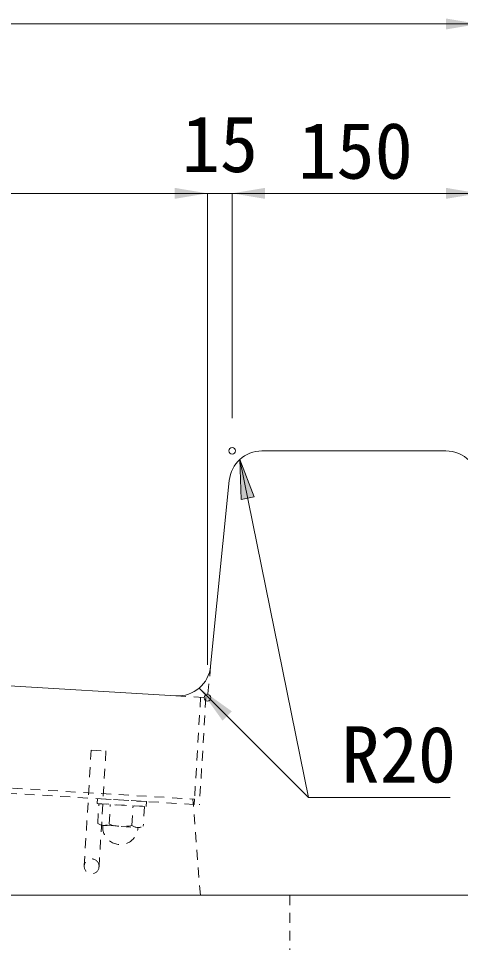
# Model space of a CAD drawing. Units: millimetres at full size, sheet at 1:20; some dimension numbers follow another scale. Extents: x 77366 to 95666, y -7115 to 5664.
# Drawn here: x 84326 to 84595, y -2794 to -2232 of the extents above; entities that cross this region are included whole.
import ezdxf
from ezdxf.enums import TextEntityAlignment as Align

# ---------------------------------------------------------------- set-up
doc = ezdxf.new("R2010")
doc.units = ezdxf.units.MM
doc.header["$LTSCALE"] = 20
doc.linetypes.add('USER1', pattern=[0.54, 0.3, -0.24])
for name, color, linetype, lineweight in [('受枠', 3, 'USER1', 9), ('寸法線', 7, 'Continuous', 13), ('引出線', 4, 'Continuous', 13), ('本体', 2, 'Continuous', 20), ('補助線', 8, 'Continuous', 13)]:
    doc.layers.add(name, color=color, linetype=linetype, lineweight=lineweight)
doc.styles.add('ＭＳ ゴシック', font='')
doc.styles.get('ＭＳ ゴシック').set_extended_font_data('MS Gothic')

# ---------------------------------------------------------------- blocks, each defined once
blk = doc.blocks.new('filled_arrow')
at = {"color": 0, "linetype": 'Continuous', "lineweight": -2}
blk.add_solid([(7.5, 1.25), (0, 0), (7.5, -1.25)], dxfattribs=at)

msp = doc.modelspace()

# ---------------------------------------------------------------- hatches: boundary and pattern name
at = {"layer": '引出線'}
msp.add_hatch(color=256, dxfattribs=at).paths.add_polyline_path([(84460.48, -2499.93), (84461.34, -2524.24), (84469.18, -2522.65)])

# ---------------------------------------------------------------- linework, layer by layer
at = {"layer": '受枠'}
for p, q in [((84436.6, -2644.51), (84432.89, -2706.39)), ((84439.8, -2644.7), (84435.89, -2709.78)), ((84365.84, -2746.95), (84370.06, -2676.58)), ((84370.06, -2676.58), (84379.05, -2677.12)), ((84379.05, -2677.12), (84374.82, -2747.49)), ((84063.55, -2684.23), (84432.89, -2706.39)), ((84060.17, -2687.24), (84435.89, -2709.78)), ((84373.8, -2706.1), (84373.62, -2709.1)), ((84403.75, -2707.9), (84373.8, -2706.1)), ((84432.89, -2706.39), (84432.7, -2709.59)), ((84373.62, -2709.1), (84403.57, -2710.9)), ((84374.04, -2721.17), (84374.76, -2709.17)), ((84374.76, -2709.17), (84402.43, -2710.83)), ((84380.96, -2721.59), (84381.68, -2709.58)), ((84394.79, -2722.42), (84395.51, -2710.41)), ((84402.43, -2710.83), (84401.71, -2722.83)), ((84403.57, -2710.9), (84403.75, -2707.9)), ((84377.44, -2722.35), (84398.19, -2723.6))]:
    msp.add_line(p, q, dxfattribs=at)
msp.add_circle((84370.33, -2747.22), 4.5, dxfattribs=at)
for centre, radius, start, end in [((84377.84, -2715.72), 6.64, 235.1212, 298.0115), ((84387.8, -2723.22), 10.75, 175.1937, 357.9336), ((84389.32, -2697.92), 25.1, 250.5421, 282.5906), ((84398.59, -2716.97), 6.64, 235.1212, 298.0115)]:
    msp.add_arc(centre, radius, start, end, dxfattribs=at)
at = {"layer": '寸法線'}
for p, q in [((83940.8, -2235.29), (84605.8, -2235.29)), ((83940.8, -2338.22), (84440.8, -2338.22)), ((84400.8, -2338.22), (84495.8, -2338.22)), ((84440.8, -2624.76), (84440.8, -2338.22)), ((84440.8, -2624.76), (84440.8, -2338.22)), ((84455.8, -2474.76), (84455.8, -2338.22)), ((84455.8, -2338.22), (84605.8, -2338.22)), ((84455.8, -2474.76), (84455.8, -2338.22))]:
    msp.add_line(p, q, dxfattribs=at)
at = {"layer": '引出線', "lineweight": 9}
msp.add_line((84460.48, -2499.93), (84502.21, -2705.3), dxfattribs=at)
msp.add_lwpolyline([(84460.48, -2499.93), (84461.34, -2524.24), (84469.18, -2522.65)], close=True, dxfattribs=at)
msp.add_lwpolyline([(84435.78, -2638.87), (84502.21, -2705.3), (84588.36, -2705.3)], dxfattribs=at)
at = {"layer": '本体'}
for p, q in [((84585.8, -2494.76), (84473.9, -2494.76)), ((84442.71, -2625.63), (84454, -2512.77)), ((84421.61, -2643.61), (83940.8, -2614.76)), ((83940.8, -2764.76), (84640.8, -2764.76)), ((83940.8, -2764.76), (84605.8, -2764.76))]:
    msp.add_line(p, q, dxfattribs=at)
at = {"layer": '本体', "linetype": 'USER1', "lineweight": 9}
for p, q in [((84442.71, -2625.63), (84440.8, -2644.76)), ((84421.61, -2643.61), (84440.8, -2644.76)), ((84436.45, -2764.76), (84431.89, -2706.33)), ((84490.8, -2764.76), (84490.8, -3794.76))]:
    msp.add_line(p, q, dxfattribs=at)
at = {"layer": '本体'}
for centre, start, end in [((84473.9, -2514.76), 90, 174.2885), ((84585.8, -2514.76), 0, 90), ((84422.81, -2623.64), 266.5664, 354.2894)]:
    msp.add_arc(centre, 20, start, end, dxfattribs=at)
at = {"layer": '補助線'}
for centre in [(84455.8, -2494.76), (84440.8, -2644.76)]:
    msp.add_circle(centre, 2, dxfattribs=at)

# ---------------------------------------------------------------- block references
at = {"layer": '寸法線', "xscale": 2.67, "yscale": 2.67, "rotation": 180}
for p in [(84605.8, -2235.29), (84440.8, -2338.22), (84440.8, -2338.22), (84605.8, -2338.22)]:
    msp.add_blockref('filled_arrow', p, dxfattribs=at)
at = {"layer": '寸法線', "xscale": 2.67, "yscale": 2.67}
msp.add_blockref('filled_arrow', (84455.8, -2338.22), dxfattribs=at)
msp.add_blockref('filled_arrow', (84455.8, -2338.22), dxfattribs=at)
at = {"layer": '引出線', "lineweight": 9, "xscale": 3.2, "yscale": 3.2, "rotation": 315}
msp.add_blockref('filled_arrow', (84435.78, -2638.87), dxfattribs=at)

# ---------------------------------------------------------------- texts
at = {"layer": '寸法線', "style": 'ＭＳ ゴシック'}
for s, p in [('15', (84448.3, -2308.22)), ('150', (84530.8, -2312.22))]:
    msp.add_text(s, height=34.18, dxfattribs=at).set_placement(p, align=Align.MIDDLE_CENTER)
at = {"layer": '引出線', "style": 'ＭＳ ゴシック'}
msp.add_text('R20', height=34.18, dxfattribs=at).set_placement((84522.21, -2662.1), align=Align.TOP_LEFT)

doc.saveas('drawing.dxf')
